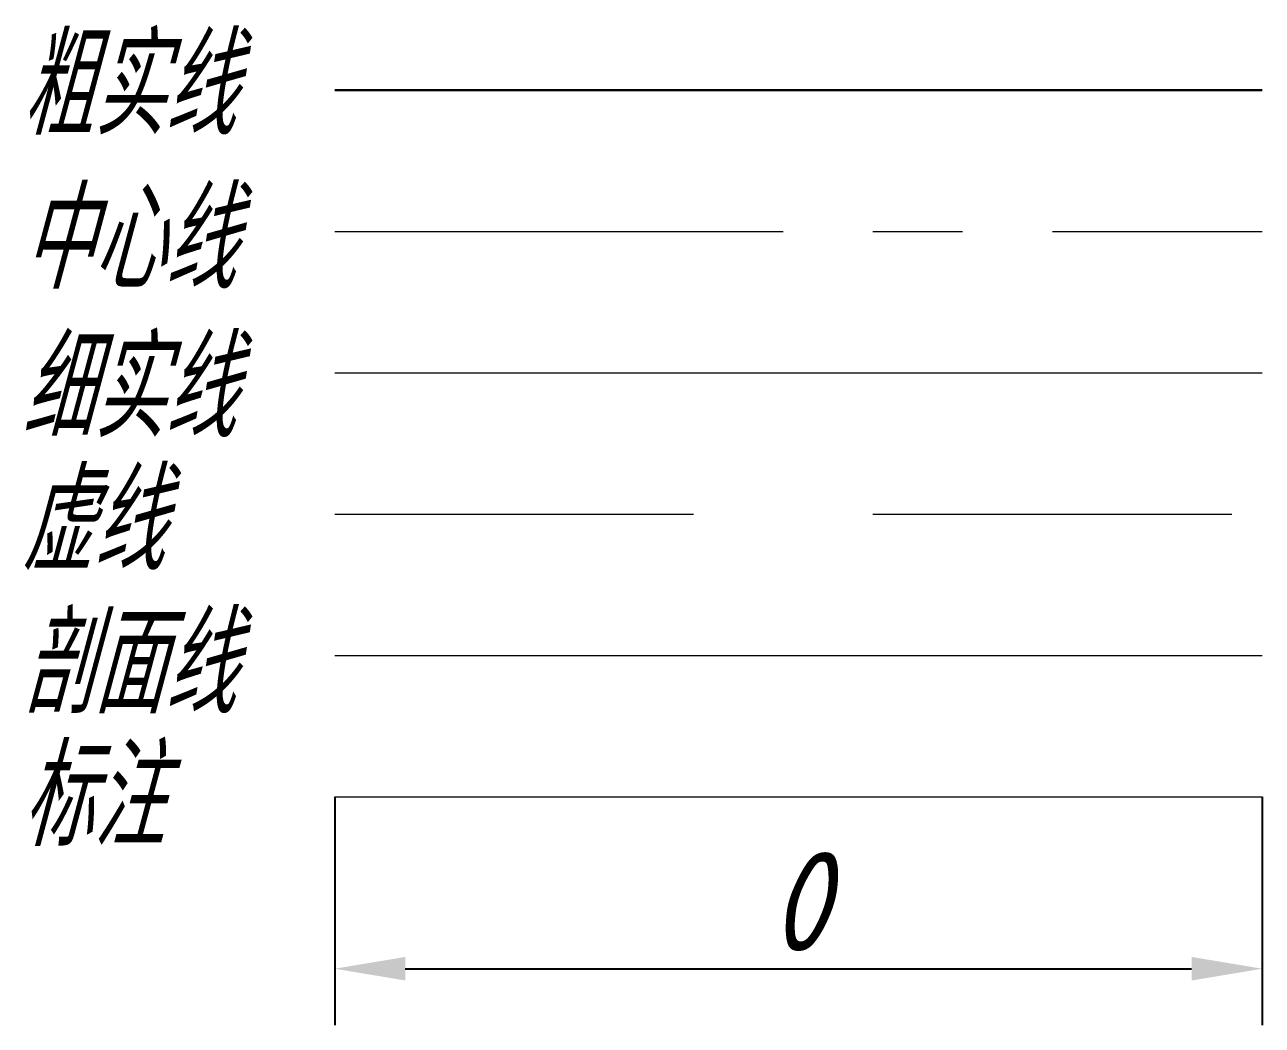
# Model space of a CAD drawing. Header units: millimetres. Extents: x 187 to 475, y 73 to 274.
# Drawn here: x 187.26 to 231.05, y 218.15 to 253.55 of the extents above; entities that cross this region are included whole.
import ezdxf

# ---------------------------------------------------------------- set-up
doc = ezdxf.new("R2010")
doc.units = ezdxf.units.MM
doc.linetypes.add('CENTER', pattern=[50.8, 31.75, -6.35, 6.35, -6.35])
doc.linetypes.add('DASHED', pattern=[19.05, 12.7, -6.35])
for name, color, linetype, lineweight in [('中心线', 1, 'CENTER', 15), ('中心线 @ 1', 1, 'CENTER', 15), ('剖面线', 8, 'Continuous', 15), ('剖面线 @ 1', 8, 'Continuous', 15), ('标注', 3, 'Continuous', 15), ('标注 @ 1', 3, 'Continuous', 15), ('粗实线', 2, 'Continuous', 30), ('粗实线 @ 1', 2, 'Continuous', 30), ('细实线', 4, 'Continuous', 15), ('细实线 @ 1', 4, 'Continuous', 15), ('虚线', 6, 'DASHED', 15), ('虚线 @ 1', 6, 'DASHED', 15)]:
    doc.layers.add(name, color=color, linetype=linetype, lineweight=lineweight)
doc.styles.add('GB3.5', font='gbeitc.shx', dxfattribs={"bigfont": 'gbcbig.shx'})
doc.dimstyles.new('角度', dxfattribs={"dimtxt": 3.5, "dimasz": 2.5, "dimexe": 2, "dimexo": 0, "dimtad": 1, "dimtih": 1, "dimtoh": 1, "dimdec": 3, "dimdsep": 46, "dimtxsty": 'GB3.5', "dimcen": 2.5, "dimadec": 3, "dimazin": 2, "dimtfac": 1, "dimtdec": 3, "dimtmove": 0, "dimatfit": 3, "dimfxl": 0, "dimarcsym": 0})

# ---------------------------------------------------------------- blocks, each defined once
blk = doc.blocks.new('*D3')
at = {"layer": 'Defpoints', "color": 0, "transparency": 16777216}
for p in [(198.225, 226.232), (231.053, 226.232), (231.053, 220.152)]:
    blk.add_point(p, dxfattribs=at)
at = {"layer": '标注', "color": 0, "lineweight": -2, "transparency": 16777216}
for p, q in [((198.225, 226.232), (198.225, 218.152)), ((231.053, 226.232), (231.053, 218.152)), ((200.725, 220.152), (228.553, 220.152))]:
    blk.add_line(p, q, dxfattribs=at)
at = {"layer": '标注', "color": 0, "transparency": 16777216}
for points in [[(200.725, 220.569), (200.725, 219.735), (198.225, 220.152)], [(228.553, 220.569), (228.553, 219.735), (231.053, 220.152)]]:
    blk.add_solid(points, dxfattribs=at)
at = {"layer": '标注', "color": 0, "transparency": 16777216, "insert": (214.639, 222.527), "char_height": 3.5, "attachment_point": 5, "style": 'GB3.5'}
blk.add_mtext('0', dxfattribs=at)

msp = doc.modelspace()

# ---------------------------------------------------------------- linework, layer by layer
at = {"layer": '中心线', "ltscale": 0.5}
msp.add_line((198.2245, 246.2317), (231.0533, 246.2317), dxfattribs=at)
at = {"layer": '剖面线'}
msp.add_line((198.2245, 231.2317), (231.0533, 231.2317), dxfattribs=at)
at = {"layer": '标注'}
msp.add_line((198.2245, 226.2317), (231.0533, 226.2317), dxfattribs=at)
at = {"layer": '粗实线'}
msp.add_line((198.2245, 251.2317), (231.0533, 251.2317), dxfattribs=at)
at = {"layer": '细实线'}
msp.add_line((198.2245, 241.2317), (231.0533, 241.2317), dxfattribs=at)
at = {"layer": '虚线'}
msp.add_line((198.2245, 236.2317), (231.0533, 236.2317), dxfattribs=at)

# ---------------------------------------------------------------- texts
at = {"layer": '中心线 @ 1', "ltscale": 0.5, "insert": (187.1048, 247.7079), "char_height": 3.5, "attachment_point": 1, "style": 'GB3.5'}
msp.add_mtext_dynamic_manual_height_columns('中心线', width=9.028469, gutter_width=17.5, heights=[0], dxfattribs=at)
at = {"layer": '剖面线 @ 1', "insert": (187.1048, 232.6827), "char_height": 3.5, "attachment_point": 1, "style": 'GB3.5'}
msp.add_mtext_dynamic_manual_height_columns('剖面线', width=9.028469, gutter_width=17.5, heights=[3.693], dxfattribs=at)
at = {"layer": '标注 @ 1', "insert": (187.1048, 227.9874), "char_height": 3.5, "attachment_point": 1, "style": 'GB3.5'}
msp.add_mtext_dynamic_manual_height_columns('标注', width=9.028469, gutter_width=17.5, heights=[0], dxfattribs=at)
at = {"layer": '粗实线 @ 1', "insert": (187.1048, 253.1545), "char_height": 3.5, "attachment_point": 1, "style": 'GB3.5'}
msp.add_mtext_dynamic_manual_height_columns('粗实线', width=9.028469, gutter_width=17.5, heights=[0], dxfattribs=at)
at = {"layer": '细实线 @ 1', "insert": (187.1048, 242.4491), "char_height": 3.5, "attachment_point": 1, "style": 'GB3.5'}
msp.add_mtext_dynamic_manual_height_columns('细实线', width=9.028469, gutter_width=17.5, heights=[0], dxfattribs=at)
at = {"layer": '虚线 @ 1', "insert": (187.1048, 237.7537), "char_height": 3.5, "attachment_point": 1, "style": 'GB3.5'}
msp.add_mtext_dynamic_manual_height_columns('虚线', width=9.028469, gutter_width=17.5, heights=[0], dxfattribs=at)

# ---------------------------------------------------------------- dimensions: what is measured, and where the dimension line sits
at = {"layer": '标注'}
dim = msp.add_linear_dim(base=(231.0533, 220.1519), p1=(198.2245, 226.2317), p2=(231.0533, 226.2317), text='0', dimstyle='角度', dxfattribs=at)
dim.commit()
dim.dimension.update_dxf_attribs({"geometry": '*D3', "text_midpoint": (214.6389, 222.5269)})

doc.saveas('drawing.dxf')
